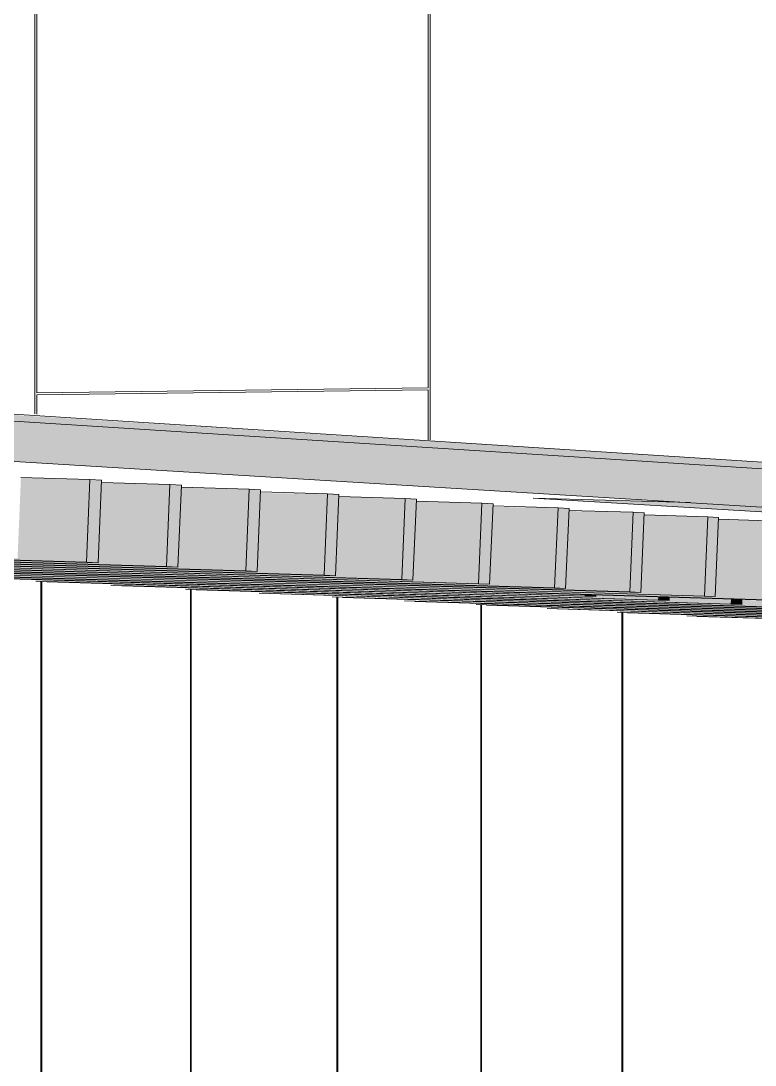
# Model space of a CAD drawing. Header units: inches. Extents: x 30764 to 92544, y -36095 to 66.
# Drawn here: x 92529.3556 to 92529.3759, y 66.00953 to 66.0384 of the extents above; entities that cross this region are included whole.
import ezdxf

# ---------------------------------------------------------------- set-up
doc = ezdxf.new("R2010")
doc.units = ezdxf.units.IN
doc.header["$MEASUREMENT"] = 0
for name, color, linetype, lineweight in [('A-ROOF', 132, 'Continuous', 13), ('A-ROOF-OTLN', 132, 'Continuous', 9), ('A-WALL-PATT', 111, 'Continuous', 13), ('L-SITE-WALL', 31, 'Continuous', 13), ('S-BEAM', 12, 'Continuous', 9)]:
    doc.layers.add(name, color=color, linetype=linetype, lineweight=lineweight)

# ---------------------------------------------------------------- blocks, each defined once
blk = doc.blocks.new('FP_64-Looking North East Copy 1')
at = {"layer": 'A-WALL-PATT', "lineweight": 9}
for p, q in [((31214.195316, 66.009063), (31214.195316, 66.022903)), ((31214.195338, 65.994842), (31214.195338, 66.022903)), ((31214.199447, 65.994892), (31214.199447, 66.022683)), ((31214.199468, 66.008976), (31214.199468, 66.022682)), ((31214.203499, 66.00889), (31214.203499, 66.022467)), ((31214.20352, 65.994941), (31214.20352, 66.022466)), ((31214.207475, 65.994988), (31214.207475, 66.022255)), ((31214.207496, 66.008806), (31214.207496, 66.022254)), ((31214.211377, 66.008724), (31214.211377, 66.022046)), ((31214.211397, 65.995035), (31214.211397, 66.022046))]:
    blk.add_line(p, q, dxfattribs=at)
blk = doc.blocks.new('FP_72-Looking North East Copy 1')
at = {"layer": 'A-WALL-PATT', "lineweight": 9}
for p, q in [((31214.206016, 66.028254), (31214.206016, 66.038912)), ((31214.206073, 66.028199), (31214.206073, 66.038913)), ((31214.195143, 66.028055), (31214.195143, 66.038714)), ((31214.195199, 66.028111), (31214.195199, 66.038715)), ((31214.195199, 66.028111), (31214.206016, 66.028254)), ((31214.195199, 66.028056), (31214.206016, 66.028199)), ((31214.206016, 66.026819), (31214.206016, 66.028199)), ((31214.206073, 66.026815), (31214.206073, 66.028199)), ((31214.195143, 66.02753), (31214.195143, 66.028055)), ((31214.195199, 66.027527), (31214.195199, 66.028056))]:
    blk.add_line(p, q, dxfattribs=at)

msp = doc.modelspace()

# ---------------------------------------------------------------- hatches: boundary and pattern name
at = {"layer": 'A-ROOF', "lineweight": 5}
msp.add_hatch(color=256, dxfattribs=at).paths.add_polyline_path([(92529.478642, 66.018607), (92529.478642, 66.019244), (92529.379551, 66.025456), (92529.379496, 66.025336), (92529.379327, 66.025124), (92529.379108, 66.024958), (92529.378846, 66.02485), (92529.378565, 66.024811), (92529.374117, 66.025082), (92529.370478, 66.025163), (92529.478263, 66.01863)], flags=0)
at = {"layer": 'A-ROOF-OTLN', "lineweight": 5}
for points in [[(92529.378532, 66.024809), (92529.378841, 66.02486), (92529.379109, 66.024984), (92529.379297, 66.025127), (92529.379515, 66.025454), (92529.379589, 66.025691), (92529.379577, 66.0258), (92529.353323, 66.027501), (92529.353329, 66.027551), (92529.353163, 66.027532), (92529.353118, 66.027248), (92529.353014, 66.026998), (92529.352833, 66.026763), (92529.352597, 66.026582), (92529.352205, 66.026449), (92529.352028, 66.026424), (92529.378257, 66.024826)], [(92529.3797, 66.025785), (92529.379762, 66.025819), (92529.379784, 66.025885), (92529.379753, 66.025946), (92529.379667, 66.02597), (92529.353312, 66.027637), (92529.353344, 66.027562), (92529.353312, 66.027492), (92529.353329, 66.027468), (92529.379675, 66.025786)]]:
    msp.add_hatch(color=256, dxfattribs=at).paths.add_polyline_path(points, flags=0)
at = {"layer": 'S-BEAM', "lineweight": 5}
for points in [[(92529.357414, 66.023431), (92529.357511, 66.025716), (92529.355605, 66.025771), (92529.355511, 66.023536), (92529.331825, 66.024246), (92529.331825, 66.024199), (92529.355608, 66.023485)], [(92529.359627, 66.02331), (92529.359723, 66.025583), (92529.357838, 66.025638), (92529.357743, 66.023414), (92529.33455, 66.024082), (92529.33455, 66.024063), (92529.358463, 66.023345)], [(92529.361817, 66.02319), (92529.361913, 66.025451), (92529.360047, 66.025506), (92529.359953, 66.023293), (92529.336028, 66.024011), (92529.336028, 66.023965), (92529.361135, 66.02321)], [(92529.357737, 66.023413), (92529.357833, 66.025697), (92529.357511, 66.025716), (92529.357414, 66.023431), (92529.357511, 66.023426)], [(92529.359946, 66.023292), (92529.360042, 66.025564), (92529.359723, 66.025583), (92529.359627, 66.02331), (92529.359724, 66.023305)], [(92529.363985, 66.023071), (92529.36408, 66.025321), (92529.362232, 66.025345), (92529.36214, 66.023173), (92529.3383, 66.02389), (92529.3383, 66.023844), (92529.362855, 66.023105)], [(92529.366131, 66.022954), (92529.366226, 66.025192), (92529.364397, 66.025245), (92529.364304, 66.023055), (92529.340549, 66.023769), (92529.340549, 66.023724), (92529.3644, 66.023006)], [(92529.362133, 66.023173), (92529.362229, 66.025432), (92529.361913, 66.025451), (92529.361817, 66.02319), (92529.361913, 66.023185)], [(92529.364298, 66.023054), (92529.364393, 66.025302), (92529.36408, 66.025321), (92529.363985, 66.023071), (92529.364081, 66.023066)], [(92529.368255, 66.022838), (92529.368349, 66.025065), (92529.366539, 66.025117), (92529.366447, 66.022937), (92529.34358, 66.023626), (92529.34358, 66.023581), (92529.367248, 66.022868)], [(92529.370357, 66.022723), (92529.370451, 66.024939), (92529.368658, 66.024959), (92529.368568, 66.022821), (92529.345928, 66.023504), (92529.345928, 66.023459), (92529.368662, 66.022774)], [(92529.36644, 66.022937), (92529.366535, 66.025174), (92529.366226, 66.025192), (92529.366131, 66.022954), (92529.366226, 66.022949)], [(92529.368561, 66.022821), (92529.368655, 66.025046), (92529.368349, 66.025065), (92529.368255, 66.022838), (92529.36835, 66.022833)], [(92529.37066, 66.022706), (92529.370755, 66.02492), (92529.370451, 66.024939), (92529.370357, 66.022723), (92529.370452, 66.022717)], [(92529.372439, 66.022609), (92529.372532, 66.024813), (92529.370758, 66.024847), (92529.370667, 66.022706), (92529.34796, 66.023391), (92529.34796, 66.023348), (92529.37164, 66.022633)], [(92529.374499, 66.022496), (92529.374593, 66.02469), (92529.372837, 66.024741), (92529.372745, 66.022593), (92529.350118, 66.023276), (92529.350118, 66.023232), (92529.373604, 66.022523)], [(92529.372739, 66.022592), (92529.372833, 66.024795), (92529.372532, 66.024808), (92529.372439, 66.022609), (92529.372533, 66.022604)], [(92529.374796, 66.02248), (92529.37489, 66.024672), (92529.374593, 66.02469), (92529.374499, 66.022496), (92529.374593, 66.022491)], [(92529.376539, 66.022384), (92529.376633, 66.024567), (92529.374894, 66.024618), (92529.374803, 66.02248), (92529.352398, 66.023157), (92529.352398, 66.023114), (92529.376033, 66.0224)], [(92529.377229, 66.022169), (92529.37732, 66.024302), (92529.376946, 66.024313), (92529.376863, 66.02237), (92529.37554, 66.022386), (92529.375535, 66.022262), (92529.360151, 66.022709), (92529.360151, 66.022687), (92529.376956, 66.022177)], [(92529.3792, 66.022062), (92529.379291, 66.024185), (92529.377611, 66.024234), (92529.377523, 66.022154), (92529.362188, 66.022595), (92529.362188, 66.022578), (92529.377614, 66.02211)], [(92529.381152, 66.021956), (92529.381243, 66.024069), (92529.379578, 66.024087), (92529.379491, 66.022047), (92529.364206, 66.022482), (92529.364206, 66.022471), (92529.380455, 66.021977)], [(92529.383086, 66.021851), (92529.383176, 66.023954), (92529.381528, 66.024002), (92529.38144, 66.021941), (92529.366205, 66.022372), (92529.366205, 66.022364), (92529.382294, 66.021875)], [(92529.385001, 66.021747), (92529.38509, 66.02384), (92529.383458, 66.023888), (92529.383371, 66.021836), (92529.368184, 66.022279), (92529.368184, 66.022259), (92529.384847, 66.021752)], [(92529.386897, 66.021644), (92529.386987, 66.023727), (92529.38537, 66.023774), (92529.385283, 66.021733), (92529.370146, 66.022171), (92529.370146, 66.022154), (92529.385559, 66.021685)], [(92529.388776, 66.021542), (92529.388865, 66.023615), (92529.387264, 66.023662), (92529.387177, 66.02163), (92529.372088, 66.022064), (92529.372088, 66.02205), (92529.387266, 66.021588)], [(92529.390638, 66.021441), (92529.390726, 66.023504), (92529.38914, 66.023551), (92529.389053, 66.021528), (92529.374013, 66.021958), (92529.374013, 66.021948), (92529.389246, 66.021484)], [(92529.3712, 66.022496), (92529.371202, 66.022539), (92529.35392, 66.023057), (92529.35392, 66.023019), (92529.371185, 66.022497)], [(92529.373229, 66.022386), (92529.373233, 66.022478), (92529.371504, 66.022531), (92529.371494, 66.022481), (92529.356018, 66.02294), (92529.356018, 66.022907), (92529.373093, 66.02239)], [(92529.375239, 66.022277), (92529.375245, 66.022418), (92529.373533, 66.02247), (92529.373528, 66.022371), (92529.358094, 66.022824), (92529.358094, 66.022797), (92529.374623, 66.022296)], [(92529.371495, 66.02248), (92529.371495, 66.02253), (92529.371202, 66.022539), (92529.3712, 66.022496), (92529.371491, 66.022481)], [(92529.373522, 66.02237), (92529.373522, 66.02247), (92529.373233, 66.022478), (92529.373248, 66.022385), (92529.373321, 66.022381)], [(92529.375529, 66.022261), (92529.375529, 66.02241), (92529.375245, 66.022418), (92529.375239, 66.022277), (92529.375331, 66.022272)]]:
    msp.add_hatch(color=256, dxfattribs=at).paths.add_polyline_path(points, flags=0)

# ---------------------------------------------------------------- linework, layer by layer
at = {"layer": 'A-ROOF'}
for p, q in [((92529.369764, 66.025207), (92529.374101, 66.025081)), ((92529.478642, 66.018607), (92529.369764, 66.025207))]:
    msp.add_line(p, q, dxfattribs=at)
at = {"layer": 'A-ROOF-OTLN'}
for p, q in [((92529.353253, 66.027661), (92529.379696, 66.025969)), ((92529.379681, 66.025785), (92529.353237, 66.027465)), ((92529.37845, 66.024811), (92529.351941, 66.026426))]:
    msp.add_line(p, q, dxfattribs=at)
at = {"layer": 'S-BEAM'}
for p, q in [((92529.355605, 66.025771), (92529.357511, 66.025716)), ((92529.357511, 66.025716), (92529.357414, 66.023431)), ((92529.357833, 66.025697), (92529.357511, 66.025716)), ((92529.357737, 66.023413), (92529.357833, 66.025697)), ((92529.357838, 66.025638), (92529.359723, 66.025583)), ((92529.359723, 66.025583), (92529.359627, 66.02331)), ((92529.360042, 66.025564), (92529.359723, 66.025583)), ((92529.359946, 66.023292), (92529.360042, 66.025564)), ((92529.360047, 66.025506), (92529.361913, 66.025451)), ((92529.361913, 66.025451), (92529.361817, 66.02319)), ((92529.362229, 66.025432), (92529.361913, 66.025451)), ((92529.362133, 66.023173), (92529.362229, 66.025432)), ((92529.362233, 66.025375), (92529.36408, 66.025321)), ((92529.36408, 66.025321), (92529.363985, 66.023071)), ((92529.364393, 66.025302), (92529.36408, 66.025321)), ((92529.364298, 66.023054), (92529.364393, 66.025302)), ((92529.364397, 66.025245), (92529.366226, 66.025192)), ((92529.366226, 66.025192), (92529.366131, 66.022954)), ((92529.366535, 66.025174), (92529.366226, 66.025192)), ((92529.36644, 66.022937), (92529.366535, 66.025174)), ((92529.366539, 66.025117), (92529.368349, 66.025065)), ((92529.368349, 66.025065), (92529.368255, 66.022838)), ((92529.368655, 66.025046), (92529.368349, 66.025065)), ((92529.368561, 66.022821), (92529.368655, 66.025046)), ((92529.36866, 66.024991), (92529.370451, 66.024939)), ((92529.370451, 66.024939), (92529.370357, 66.022723)), ((92529.370755, 66.02492), (92529.370451, 66.024939)), ((92529.37066, 66.022706), (92529.370755, 66.02492)), ((92529.370759, 66.024865), (92529.372532, 66.024813)), ((92529.372532, 66.024813), (92529.372439, 66.022609)), ((92529.372833, 66.024795), (92529.372532, 66.024813)), ((92529.372739, 66.022592), (92529.372833, 66.024795)), ((92529.372837, 66.024741), (92529.374593, 66.02469)), ((92529.374593, 66.02469), (92529.374499, 66.022496)), ((92529.37489, 66.024672), (92529.374593, 66.02469)), ((92529.374796, 66.02248), (92529.37489, 66.024672)), ((92529.374894, 66.024618), (92529.376633, 66.024567)), ((92529.357414, 66.023431), (92529.331765, 66.024201)), ((92529.357737, 66.023413), (92529.332572, 66.024169)), ((92529.359627, 66.02331), (92529.33455, 66.024063)), ((92529.359946, 66.023292), (92529.334884, 66.024045)), ((92529.361817, 66.02319), (92529.336028, 66.023965)), ((92529.362133, 66.023173), (92529.336359, 66.023948)), ((92529.363985, 66.023071), (92529.3383, 66.023844)), ((92529.364298, 66.023054), (92529.338627, 66.023827)), ((92529.366131, 66.022954), (92529.340549, 66.023724)), ((92529.36644, 66.022937), (92529.340873, 66.023707)), ((92529.368255, 66.022838), (92529.34358, 66.023581)), ((92529.368561, 66.022821), (92529.3439, 66.023564)), ((92529.370357, 66.022723), (92529.345781, 66.023464)), ((92529.37066, 66.022706), (92529.346098, 66.023447)), ((92529.372439, 66.022609), (92529.34796, 66.023348)), ((92529.372739, 66.022592), (92529.348275, 66.023331)), ((92529.374499, 66.022496), (92529.350118, 66.023232)), ((92529.374796, 66.02248), (92529.35043, 66.023216)), ((92529.357414, 66.023431), (92529.357737, 66.023413)), ((92529.359627, 66.02331), (92529.359946, 66.023292)), ((92529.361817, 66.02319), (92529.362133, 66.023173)), ((92529.376539, 66.022384), (92529.352255, 66.023118)), ((92529.376834, 66.022368), (92529.352399, 66.023107)), ((92529.3712, 66.022496), (92529.35392, 66.023019)), ((92529.371495, 66.02248), (92529.354226, 66.023003)), ((92529.373229, 66.022386), (92529.356018, 66.022907)), ((92529.363985, 66.023071), (92529.364298, 66.023054)), ((92529.366131, 66.022954), (92529.36644, 66.022937)), ((92529.373522, 66.02237), (92529.35632, 66.022891)), ((92529.375239, 66.022277), (92529.358094, 66.022797)), ((92529.375529, 66.022261), (92529.358394, 66.022781)), ((92529.377229, 66.022169), (92529.360151, 66.022687)), ((92529.377516, 66.022154), (92529.360448, 66.022671)), ((92529.368255, 66.022838), (92529.368561, 66.022821)), ((92529.370357, 66.022723), (92529.37066, 66.022706)), ((92529.372439, 66.022609), (92529.372739, 66.022592)), ((92529.3792, 66.022062), (92529.362188, 66.022578)), ((92529.379484, 66.022047), (92529.362482, 66.022563)), ((92529.381152, 66.021956), (92529.364206, 66.022471)), ((92529.381434, 66.021941), (92529.364497, 66.022455)), ((92529.383086, 66.021851), (92529.366205, 66.022364)), ((92529.383365, 66.021836), (92529.366493, 66.022349)), ((92529.371202, 66.022539), (92529.3712, 66.022496)), ((92529.3712, 66.022496), (92529.371495, 66.02248)), ((92529.371495, 66.02248), (92529.371498, 66.02253)), ((92529.373233, 66.022478), (92529.373229, 66.022386)), ((92529.373229, 66.022386), (92529.373522, 66.02237)), ((92529.373522, 66.02237), (92529.373526, 66.022469)), ((92529.374499, 66.022496), (92529.374796, 66.02248)), ((92529.375245, 66.022418), (92529.375239, 66.022277)), ((92529.375529, 66.022261), (92529.375535, 66.022409)), ((92529.385001, 66.021747), (92529.368184, 66.022259)), ((92529.385277, 66.021732), (92529.36847, 66.022243)), ((92529.386897, 66.021644), (92529.370146, 66.022154)), ((92529.387171, 66.021629), (92529.370429, 66.022139)), ((92529.388776, 66.021542), (92529.372088, 66.02205)), ((92529.389047, 66.021527), (92529.372369, 66.022035)), ((92529.375239, 66.022277), (92529.375529, 66.022261)), ((92529.390638, 66.021441), (92529.374013, 66.021948)), ((92529.390906, 66.021427), (92529.374291, 66.021933))]:
    msp.add_line(p, q, dxfattribs=at)

# ---------------------------------------------------------------- block references
at = {"layer": 'L-SITE-WALL', "lineweight": 9}
for name in ['FP_72-Looking North East Copy 1', 'FP_64-Looking North East Copy 1']:
    msp.add_blockref(name, (61315.160842, 0), dxfattribs=at)

doc.saveas('drawing.dxf')
